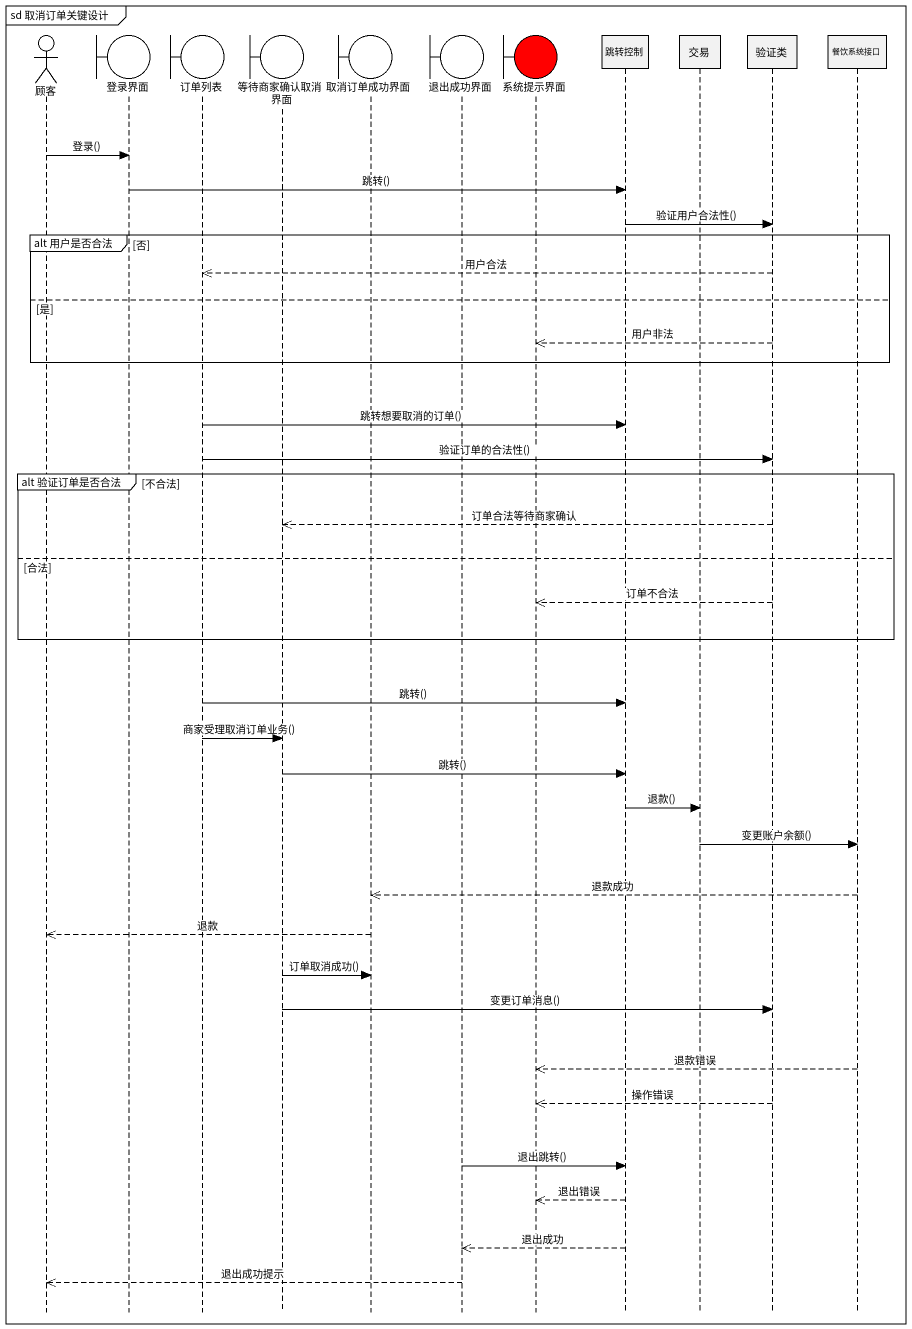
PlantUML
@startuml
mainframe sd 取消订单关键设计
hide footbox
actor 顾客
boundary 登录界面
boundary 订单列表
boundary 等待商家确认取消界面
boundary 取消订单成功界面
boundary 退出成功界面
boundary 系统提示界面 #FF0000
participant 跳转控制
participant 交易
participant 验证类
participant 餐饮系统接口

顾客 -> 登录界面 : 登录()
登录界面 -> 跳转控制 : 跳转()
跳转控制 -> 验证类 : 验证用户合法性()
group alt 用户是否合法 [否]
  验证类 -->> 订单列表 : 用户合法
else 是
  验证类 -->> 系统提示界面 : 用户非法
end
订单列表 -> 跳转控制 : 跳转想要取消的订单()
订单列表 -> 验证类 : 验证订单的合法性()
group alt 验证订单是否合法 [不合法]
  验证类 -->> 等待商家确认取消界面 : 订单合法等待商家确认
else 合法
  验证类 -->> 系统提示界面 : 订单不合法
end
订单列表 -> 跳转控制 : 跳转()
订单列表 -> 等待商家确认取消界面 : 商家受理取消订单业务()
等待商家确认取消界面 -> 跳转控制 : 跳转()
跳转控制 -> 交易 : 退款()
交易 -> 餐饮系统接口 : 变更账户余额()
餐饮系统接口 -->> 取消订单成功界面 : 退款成功
取消订单成功界面 -->> 顾客 : 退款
等待商家确认取消界面 -> 取消订单成功界面 : 订单取消成功()
等待商家确认取消界面 -> 验证类 : 变更订单消息()
餐饮系统接口 -->> 系统提示界面 : 退款错误
验证类 -->> 系统提示界面 : 操作错误
退出成功界面 -> 跳转控制 : 退出跳转()
跳转控制 -->> 系统提示界面 : 退出错误
跳转控制 -->> 退出成功界面 : 退出成功
退出成功界面 -->> 顾客 : 退出成功提示
@enduml
